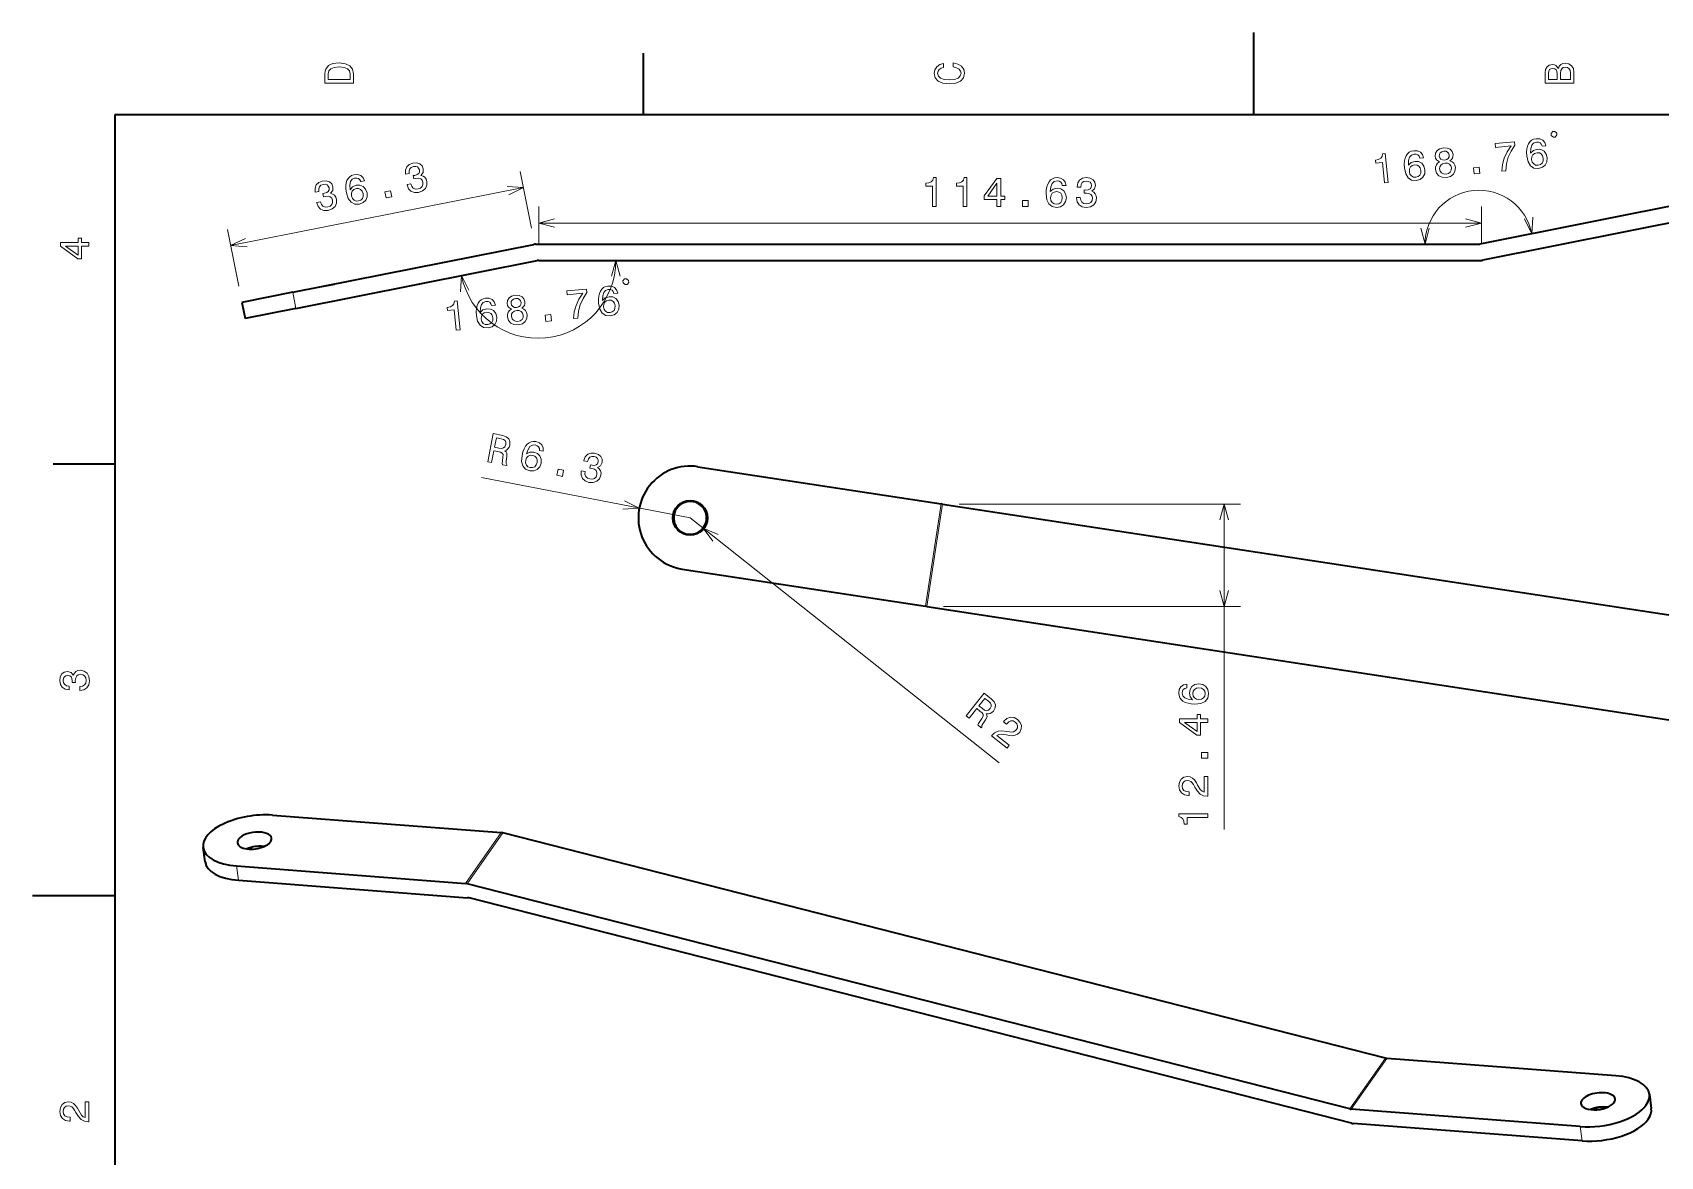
# Model space of a CAD drawing. Extents: x 0 to 297, y 0 to 210.
# Drawn here: x 0 to 198, y 73.3 to 210 of the extents above; entities that cross this region are included whole.
import ezdxf

# ---------------------------------------------------------------- set-up
doc = ezdxf.new("R2010")
doc.units = 0

msp = doc.modelspace()

# ---------------------------------------------------------------- linework, layer by layer
at = {"color": 7, "lineweight": 35, "ltscale": 0.25}
for p, q in [((148.5, 200), (148.5, 210)), ((10, 105), (0, 105))]:
    msp.add_line(p, q, dxfattribs=at)
at = {"color": 7, "lineweight": 35, "ltscale": 0.1875}
for p, q in [((74.300003, 200), (74.300003, 207.5)), ((10, 157.5), (2.5, 157.5))]:
    msp.add_line(p, q, dxfattribs=at)
at = {"color": 7, "lineweight": 35}
for p, q in [((287, 200), (10, 200)), ((10, 200), (10, 10)), ((205.311096, 190.103424), (175.983459, 184.273102)), ((205.70105, 188.141815), (176.373413, 182.311493)), ((31.63974, 178.404358), (60.967407, 184.234711)), ((61.162354, 184.253906), (175.788452, 184.253906)), ((32.029694, 176.442749), (61.357361, 182.273102)), ((61.552307, 182.292297), (176.178467, 182.292297)), ((80.914566, 157.193359), (110.473236, 152.677979)), ((110.665985, 152.64856), (221.802811, 135.671509)), ((79.011887, 144.737793), (108.570572, 140.222534)), ((108.763306, 140.192993), (219.900131, 123.216064)), ((29.160355, 114.803101), (57.00161, 112.679443)), ((164.515411, 85.249756), (57.185432, 112.648926)), ((24.813889, 108.625122), (52.655144, 106.501465)), ((25.051064, 106.887817), (52.892319, 104.76416)), ((160.168945, 79.071777), (52.83897, 106.470947)), ((160.406113, 77.334595), (53.076145, 104.733643)), ((192.540497, 83.095581), (164.699234, 85.219238)), ((188.194031, 76.917725), (160.352768, 79.04126)), ((188.431198, 75.18042), (160.589935, 77.303955))]:
    msp.add_line(p, q, dxfattribs=at)
at = {"color": 7, "lineweight": 13, "ltscale": 0.17593}
msp.add_line((60.67395, 186.215515), (59.301819, 193.117645), dxfattribs=at)
at = {"color": 7, "lineweight": 13}
for p, q in [((24.088501, 184.078094), (59.691772, 191.156036)), ((61.552307, 186.830078), (176.178467, 186.830078)), ((79.963226, 150.965576), (54.592789, 155.890747)), ((112.665985, 152.64856), (146.905167, 152.64856)), ((144.905167, 113.079712), (144.905167, 152.64856)), ((79.963226, 150.965576), (117.522232, 121.18042)), ((110.763306, 140.192993), (146.905167, 140.192993))]:
    msp.add_line(p, q, dxfattribs=at)
at = {"color": 7, "lineweight": 13, "ltscale": 0.113445}
for p, q in [((61.552307, 184.292297), (61.552307, 188.830078)), ((176.178467, 184.292297), (176.178467, 188.830078))]:
    msp.add_line(p, q, dxfattribs=at)
at = {"color": 7, "lineweight": 13, "ltscale": 0.175931}
msp.add_line((25.070679, 179.137573), (23.698547, 186.039734), dxfattribs=at)
at = {"color": 7, "lineweight": 35, "ltscale": 0.1575}
for p, q in [((31.63974, 178.404358), (25.460663, 177.175964)), ((32.029694, 176.442749), (25.850616, 175.214355))]:
    msp.add_line(p, q, dxfattribs=at)
at = {"color": 7, "lineweight": 13, "ltscale": 0.05}
msp.add_line((31.63974, 178.404358), (32.029694, 176.442749), dxfattribs=at)
at = {"color": 7, "lineweight": 35, "ltscale": 0.050328}
msp.add_line((34.727112, 179.018127), (36.701599, 179.410675), dxfattribs=at)
at = {"color": 7, "lineweight": 35, "ltscale": 0.05}
msp.add_line((25.460663, 177.175964), (25.850616, 175.214355), dxfattribs=at)
at = {"color": 7, "lineweight": 13, "ltscale": 0.314998}
msp.add_line((108.570572, 140.222534), (110.473236, 152.677979), dxfattribs=at)
at = {"color": 7, "lineweight": 13, "ltscale": 0.315001}
msp.add_line((108.763306, 140.192993), (110.665985, 152.64856), dxfattribs=at)
at = {"color": 7, "lineweight": 35, "ltscale": 0.004875}
for p, q in [((110.665985, 152.64856), (110.473236, 152.677979)), ((108.763306, 140.192993), (108.570572, 140.222534))]:
    msp.add_line(p, q, dxfattribs=at)
at = {"color": 7, "lineweight": 35, "ltscale": 0.043835}
for p, q in [((20.982185, 109.124756), (20.74501, 110.862061)), ((196.609375, 80.858765), (196.846527, 79.12146))]:
    msp.add_line(p, q, dxfattribs=at)
at = {"color": 7, "lineweight": 13, "ltscale": 0.188844}
for p, q in [((57.00161, 112.679443), (52.655144, 106.501465)), ((57.185432, 112.648926), (52.83897, 106.470947)), ((164.515411, 85.249756), (160.168945, 79.071777)), ((164.699234, 85.219238), (160.352768, 79.04126))]:
    msp.add_line(p, q, dxfattribs=at)
at = {"color": 7, "lineweight": 13, "ltscale": 0.043835}
for p, q in [((25.051064, 106.887817), (24.813889, 108.625122)), ((188.431198, 75.18042), (188.194031, 76.917725))]:
    msp.add_line(p, q, dxfattribs=at)
at = {"color": 7, "lineweight": 13}
for points in [[(35.533215, 204.994965), (35.533215, 203.829971), (39.033215, 203.829971), (39.033215, 204.994965), (38.922264, 205.544678), (38.584366, 205.953171), (38.034657, 206.205338), (37.283215, 206.296112), (36.516644, 206.215424), (36.21405, 206.114563), (35.971977, 205.973343), (35.644165, 205.56485), (35.563473, 205.297562)], [(111.93206, 205.817017), (112.35569, 205.716141), (112.658287, 205.549713), (112.844887, 205.317734), (112.905403, 205.045395), (112.814629, 204.71759), (112.54229, 204.460388), (112.098488, 204.28891), (111.483215, 204.233429), (110.872986, 204.28891), (110.424141, 204.455338), (110.151802, 204.71254), (110.055984, 205.045395), (110.106415, 205.287476), (110.247627, 205.494247), (110.474571, 205.655624), (110.787247, 205.766571), (110.787247, 206.245682), (110.308144, 206.094391), (109.94503, 205.832138), (109.718086, 205.474075), (109.637398, 205.045395), (109.763474, 204.510818), (110.116501, 204.10231), (110.696472, 203.840057), (111.483215, 203.749283), (112.269958, 203.840057), (112.84993, 204.10231), (113.208, 204.510818), (113.329041, 205.045395), (113.233215, 205.51442), (112.965927, 205.892654), (112.527161, 206.159943), (111.93206, 206.301163)], [(185.542007, 205.630417), (185.249496, 205.983429), (185.052811, 206.074219), (184.81073, 206.104477), (184.432495, 206.03891), (184.160156, 205.842224), (183.993729, 205.524506), (183.933212, 205.080704), (183.933212, 203.835022), (187.433212, 203.835022), (187.433212, 205.151306), (187.36261, 205.620331), (187.155838, 205.968307), (186.828018, 206.185165), (186.384216, 206.260818), (186.08667, 206.215424), (185.839554, 206.094391), (185.65799, 205.897705)], [(35.951801, 204.959656), (36.027451, 205.342941), (36.259438, 205.605194), (36.672985, 205.761536), (37.283215, 205.811966), (37.873272, 205.756485), (38.286816, 205.600143), (38.533936, 205.332855), (38.614628, 204.959656), (38.614628, 204.298996), (35.951801, 204.298996)], [(185.385666, 204.984879), (185.385666, 204.298996), (184.351807, 204.298996), (184.351807, 205.025223), (184.382065, 205.297562), (184.472839, 205.489197), (184.629181, 205.605194), (184.86116, 205.645538), (185.093155, 205.600143), (185.254532, 205.479111), (185.355408, 205.272339)], [(187.014618, 205.095825), (187.014618, 204.298996), (185.809296, 204.298996), (185.809296, 205.050446), (185.844589, 205.368164), (185.9505, 205.595108), (186.132065, 205.731277), (186.394302, 205.776657), (186.671692, 205.731277), (186.863327, 205.605194), (186.979324, 205.393372)], [(184.930786, 197.263153), (185.162964, 197.286011), (185.372314, 197.541077), (185.349487, 197.773285), (185.094421, 197.982635), (184.862183, 197.959778), (184.652832, 197.704712), (184.675659, 197.472504)], [(178.650635, 193.128052), (179.157593, 193.177948), (179.241699, 194.022369), (179.456726, 194.823944), (179.797607, 195.582184), (180.268433, 196.307587), (180.227417, 196.724152), (177.838379, 196.488983), (177.883362, 196.032257), (179.790588, 196.220001), (179.305176, 195.488098), (178.958252, 194.73941), (178.741272, 193.957916)], [(184.020447, 196.225891), (183.885071, 196.623047), (183.634583, 196.902466), (183.274536, 197.05957), (182.826416, 197.08136), (182.533752, 197.017059), (182.28717, 196.896515), (182.07666, 196.718689), (181.907654, 196.479065), (181.784302, 196.188202), (181.70697, 195.841064), (181.67572, 195.437653), (181.699585, 194.988983), (181.850098, 194.28421), (182.146912, 193.791473), (182.574036, 193.519318), (183.126465, 193.467285), (183.60437, 193.60553), (183.952576, 193.877991), (184.156921, 194.273102), (184.195801, 194.753296), (184.063538, 195.22168), (183.796631, 195.565338), (183.417542, 195.761139), (182.967957, 195.797974), (182.501038, 195.650665), (182.172852, 195.329498), (182.193787, 195.889008), (182.315369, 196.3013), (182.538086, 196.561401), (182.87146, 196.675293), (183.126343, 196.659851), (183.327454, 196.573242), (183.470215, 196.409912), (183.558716, 196.18045)], [(45.535767, 191.501862), (45.542664, 191.467255), (45.716187, 191.008118), (46.01947, 190.698212), (46.430725, 190.543427), (46.93219, 190.555695), (47.429932, 190.742065), (47.772461, 191.036407), (47.950928, 191.431824), (47.951477, 191.894714), (47.853882, 192.17868), (47.697876, 192.39447), (47.483398, 192.542084), (47.219421, 192.628448), (47.487854, 192.959473), (47.51709, 193.407471), (47.36615, 193.778564), (47.095459, 194.028107), (46.71283, 194.142303), (46.225159, 194.112183), (45.795715, 193.94455), (45.497681, 193.659058), (45.343933, 193.268555), (45.361206, 192.793793), (45.368103, 192.759155), (45.808289, 192.84668), (45.784973, 193.171112), (45.868347, 193.424225), (46.048523, 193.604034), (46.330566, 193.711487), (46.595642, 193.723053), (46.80426, 193.656555), (46.951416, 193.510986), (47.041199, 193.292297), (47.044861, 193.041077), (46.958618, 192.854248), (46.770508, 192.71402), (46.494446, 192.628296), (46.300598, 192.594879), (46.378235, 192.204132), (46.618652, 192.262207), (46.939148, 192.279633), (47.195251, 192.207123), (47.37207, 192.041748), (47.47168, 191.799316), (47.474304, 191.501617), (47.373169, 191.260406), (47.17218, 191.081604), (46.879272, 190.977112), (46.5578, 190.96463), (46.300781, 191.06778), (46.110168, 191.276703), (45.990845, 191.592346)], [(164.38562, 191.723846), (164.842346, 191.768799), (164.497009, 195.277039), (164.155762, 195.243469), (164.09552, 194.928406), (163.93512, 194.704834), (163.670898, 194.55722), (163.293457, 194.479523), (163.328491, 194.123169), (164.141602, 194.203217)], [(169.148132, 194.761902), (169.012756, 195.159058), (168.762268, 195.438477), (168.402222, 195.595581), (167.954102, 195.617371), (167.661438, 195.55307), (167.414856, 195.432526), (167.204346, 195.2547), (167.035339, 195.015076), (166.911987, 194.724213), (166.834656, 194.377075), (166.803406, 193.973663), (166.827271, 193.524994), (166.977783, 192.820221), (167.274597, 192.327484), (167.701721, 192.055328), (168.25415, 192.003296), (168.732056, 192.141541), (169.080261, 192.414001), (169.284607, 192.809113), (169.323486, 193.289307), (169.191223, 193.75769), (168.924316, 194.101349), (168.545227, 194.29715), (168.095642, 194.333984), (167.628723, 194.186676), (167.300537, 193.865509), (167.321472, 194.425018), (167.443054, 194.837311), (167.665771, 195.097412), (167.999146, 195.211304), (168.254028, 195.195862), (168.455139, 195.109253), (168.5979, 194.945923), (168.686401, 194.716461)], [(171.10498, 194.280548), (170.862854, 194.114838), (170.706482, 193.901794), (170.6203, 193.644989), (170.614258, 193.345428), (170.738586, 192.906647), (171.00354, 192.583038), (171.401672, 192.399261), (171.921997, 192.364349), (172.420532, 192.499573), (172.775208, 192.757446), (172.971985, 193.126495), (173.013367, 193.581573), (172.944031, 193.873749), (172.814453, 194.109283), (172.614502, 194.287262), (172.349731, 194.403076), (172.538635, 194.543304), (172.662842, 194.722748), (172.728394, 194.931915), (172.734314, 195.180817), (172.618958, 195.529236), (172.379944, 195.794586), (172.020386, 195.946686), (171.566772, 195.972992), (171.122009, 195.858246), (170.799011, 195.638947), (170.611328, 195.331635), (170.571106, 194.967865), (170.620422, 194.724396), (170.725525, 194.532043)], [(171.05188, 194.97464), (171.070313, 195.199432), (171.17395, 195.381927), (171.354309, 195.506104), (171.606323, 195.571472), (171.861206, 195.556), (172.062317, 195.469391), (172.199585, 195.310608), (172.266479, 195.094208), (172.24353, 194.863922), (172.140381, 194.676392), (171.960999, 194.542175), (171.713501, 194.48233), (171.453613, 194.497314), (171.252014, 194.588959), (171.114258, 194.752747)], [(171.095093, 193.402893), (171.114136, 193.67334), (171.239868, 193.888428), (171.452881, 194.041138), (171.749573, 194.115967), (172.050171, 194.099945), (172.288879, 193.991669), (172.454163, 193.805237), (172.530518, 193.544189), (172.508545, 193.253174), (172.384216, 193.02301), (172.17218, 192.86026), (171.880493, 192.785919), (171.574951, 192.801453), (171.335266, 192.919769), (171.168457, 193.121246)], [(183.709473, 194.700348), (183.685364, 194.378723), (183.568542, 194.123962), (183.358521, 193.941132), (183.082397, 193.863281), (182.781311, 193.884308), (182.540161, 194.01767), (182.370911, 194.244263), (182.294617, 194.556), (182.314148, 194.872131), (182.431458, 195.121857), (182.647522, 195.295135), (182.953247, 195.380981), (183.229736, 195.352448), (183.4599, 195.228149), (183.623596, 195.006073)], [(40.356567, 191.958282), (40.182983, 192.340271), (39.906311, 192.593781), (39.532593, 192.714874), (39.084534, 192.692657), (38.799561, 192.600006), (38.565979, 192.455872), (38.373901, 192.25827), (38.229187, 192.003265), (38.134888, 191.701721), (38.091919, 191.348663), (38.100403, 190.944153), (38.168091, 190.499969), (38.386902, 189.813324), (38.73053, 189.35202), (39.182251, 189.123016), (39.737122, 189.125336), (40.199219, 189.309784), (40.519043, 189.615021), (40.683716, 190.028259), (40.675354, 190.509949), (40.497864, 190.963135), (40.198547, 191.278992), (39.802124, 191.436707), (39.351074, 191.429321), (38.900879, 191.236969), (38.605713, 190.885193), (38.571716, 191.444061), (38.652344, 191.866302), (38.848511, 192.146973), (39.169128, 192.292969), (39.424316, 192.302582), (39.632935, 192.236053), (39.791016, 192.087524), (39.90155, 191.867828)], [(109.43457, 188.830078), (109.893494, 188.830078), (109.893494, 192.355286), (109.550537, 192.355286), (109.459778, 192.047668), (109.278198, 191.840881), (109.000854, 191.719849), (108.617554, 191.679504), (108.617554, 191.321442), (109.43457, 191.321442)], [(113.170593, 188.830078), (113.629517, 188.830078), (113.629517, 192.355286), (113.28656, 192.355286), (113.195801, 192.047668), (113.014221, 191.840881), (112.736877, 191.719849), (112.353577, 191.679504), (112.353577, 191.321442), (113.170593, 191.321442)], [(117.27478, 188.830078), (117.728638, 188.830078), (117.728638, 189.69751), (118.227905, 189.69751), (118.227905, 190.100983), (117.728638, 190.100983), (117.728638, 192.254425), (117.269714, 192.254425), (115.736572, 190.141327), (115.736572, 189.69751), (117.27478, 189.69751)], [(125.67981, 191.386993), (125.583984, 191.795502), (125.362061, 192.098083), (125.019165, 192.289734), (124.575317, 192.355286), (124.277771, 192.319977), (124.020569, 192.224182), (123.79364, 192.067841), (123.60199, 191.845917), (123.450684, 191.568542), (123.339722, 191.230652), (123.269165, 190.832245), (123.248962, 190.383392), (123.329651, 189.667267), (123.576782, 189.147797), (123.97522, 188.835114), (124.519836, 188.729218), (125.009033, 188.819977), (125.382263, 189.057037), (125.624329, 189.430237), (125.710083, 189.904297), (125.624329, 190.383392), (125.392334, 190.751556), (125.034241, 190.983551), (124.590454, 191.06424), (124.111328, 190.963348), (123.753296, 190.675903), (123.828918, 191.230652), (123.990295, 191.629059), (124.237427, 191.866089), (124.580383, 191.946808), (124.83252, 191.906433), (125.02417, 191.800537), (125.150269, 191.624023), (125.21582, 191.386993)], [(126.93457, 189.929504), (126.93457, 189.894196), (127.015259, 189.410034), (127.252258, 189.046936), (127.625488, 188.814941), (128.11969, 188.729218), (128.644226, 188.814941), (129.037598, 189.036865), (129.289734, 189.389862), (129.380493, 189.843781), (129.340149, 190.141327), (129.229248, 190.383392), (129.047668, 190.569977), (128.805603, 190.706146), (129.133423, 190.978485), (129.24939, 191.412201), (129.173767, 191.805573), (128.956909, 192.103119), (128.603882, 192.289734), (128.11969, 192.355286), (127.665833, 192.274597), (127.317871, 192.052704), (127.090881, 191.699677), (127.015259, 191.230652), (127.015259, 191.195343), (127.464111, 191.195343), (127.504456, 191.518127), (127.635559, 191.750122), (127.847351, 191.891327), (128.144958, 191.941742), (128.407166, 191.901398), (128.598816, 191.795502), (128.714844, 191.624023), (128.760193, 191.392029), (128.714844, 191.144928), (128.59375, 190.978485), (128.381958, 190.877625), (128.094482, 190.847382), (127.897827, 190.852417), (127.897827, 190.45401), (128.144958, 190.464081), (128.462646, 190.418701), (128.699707, 190.297668), (128.840881, 190.100983), (128.891357, 189.843781), (128.835876, 189.55127), (128.689575, 189.334412), (128.457642, 189.198242), (128.149963, 189.152832), (127.832275, 189.203278), (127.600281, 189.354584), (127.453979, 189.596649), (127.39856, 189.929504)], [(168.837158, 193.236359), (168.813049, 192.914734), (168.696228, 192.659973), (168.486206, 192.477142), (168.210083, 192.399292), (167.908997, 192.420319), (167.667847, 192.55368), (167.498596, 192.780273), (167.422302, 193.09201), (167.441833, 193.408142), (167.559143, 193.657867), (167.775208, 193.831146), (168.080933, 193.916992), (168.357422, 193.888458), (168.587585, 193.76416), (168.751282, 193.542084)], [(175.283936, 192.796631), (175.976501, 192.864807), (175.902893, 193.61264), (175.210266, 193.544464)], [(34.542847, 189.316498), (34.549744, 189.281891), (34.723267, 188.822754), (35.02655, 188.512848), (35.437805, 188.358063), (35.93927, 188.370331), (36.437012, 188.556702), (36.779541, 188.851044), (36.958008, 189.24646), (36.958557, 189.709351), (36.860962, 189.993317), (36.704956, 190.209106), (36.490479, 190.35672), (36.226501, 190.443085), (36.494934, 190.774109), (36.52417, 191.222107), (36.37323, 191.593201), (36.102539, 191.842743), (35.71991, 191.95694), (35.232239, 191.926819), (34.802795, 191.759186), (34.504761, 191.473694), (34.351013, 191.083191), (34.368286, 190.608429), (34.375183, 190.573792), (34.815369, 190.661316), (34.792053, 190.985748), (34.875427, 191.238861), (35.055603, 191.418671), (35.337646, 191.526123), (35.602722, 191.537689), (35.81134, 191.471191), (35.958496, 191.325623), (36.048279, 191.106934), (36.051941, 190.855713), (35.965698, 190.668884), (35.777588, 190.528656), (35.501526, 190.442932), (35.307678, 190.409515), (35.385315, 190.018768), (35.625732, 190.076843), (35.946228, 190.094269), (36.202332, 190.021759), (36.37915, 189.856384), (36.47876, 189.613953), (36.481384, 189.316254), (36.380249, 189.075043), (36.17926, 188.89624), (35.886353, 188.791748), (35.56488, 188.779266), (35.307861, 188.882416), (35.117249, 189.091339), (34.997925, 189.406982)], [(40.196533, 190.409607), (40.204102, 190.087158), (40.112793, 189.822205), (39.921692, 189.619659), (39.654541, 189.515137), (39.352844, 189.506592), (39.099792, 189.615662), (38.909119, 189.824585), (38.802673, 190.12735), (38.791138, 190.443878), (38.883423, 190.703888), (39.081482, 190.897522), (39.377319, 191.012878), (39.655273, 191.011566), (39.896484, 190.910431), (40.081177, 190.705475)], [(42.991028, 189.875061), (43.673645, 190.010742), (43.5271, 190.747772), (42.844482, 190.612061)], [(116.160217, 190.100983), (117.27478, 191.669403), (117.27478, 190.100983)], [(125.220886, 189.899231), (125.165405, 189.581512), (125.02417, 189.339447), (124.797241, 189.17807), (124.514832, 189.127625), (124.217285, 189.17807), (123.990295, 189.334412), (123.844055, 189.576477), (123.798706, 189.894196), (123.849121, 190.206879), (123.990295, 190.443909), (124.22229, 190.595215), (124.534973, 190.650696), (124.807312, 190.595215), (125.02417, 190.448944), (125.165405, 190.211914)], [(120.385437, 188.830078), (121.08136, 188.830078), (121.08136, 189.581512), (120.385437, 189.581512)], [(6.833213, 184.02739), (6.833213, 184.481277), (5.965778, 184.481277), (5.965778, 184.98056), (5.56232, 184.98056), (5.56232, 184.481277), (3.408862, 184.481277), (3.408862, 184.022339), (5.521974, 182.489197), (5.965778, 182.489197), (5.965778, 184.02739)], [(5.56232, 182.912827), (3.993876, 184.02739), (5.56232, 184.02739)], [(65.789001, 175.203156), (66.295959, 175.253052), (66.380066, 176.097473), (66.595093, 176.899048), (66.935974, 177.657288), (67.406799, 178.38269), (67.365784, 178.799255), (64.976746, 178.564087), (65.021729, 178.107361), (66.928955, 178.295105), (66.443542, 177.563202), (66.096619, 176.814514), (65.879639, 176.03302)], [(71.158813, 178.300995), (71.023438, 178.698151), (70.772949, 178.97757), (70.412903, 179.134674), (69.964783, 179.156464), (69.672119, 179.092163), (69.425537, 178.971619), (69.215027, 178.793793), (69.046021, 178.554169), (68.922668, 178.263306), (68.845337, 177.916168), (68.814087, 177.512756), (68.837952, 177.064087), (68.988464, 176.359314), (69.285278, 175.866577), (69.712402, 175.594421), (70.264832, 175.542389), (70.742737, 175.680634), (71.090942, 175.953094), (71.295288, 176.348206), (71.334167, 176.8284), (71.201904, 177.296783), (70.934998, 177.640442), (70.555908, 177.836243), (70.106323, 177.873077), (69.639404, 177.725769), (69.311218, 177.404602), (69.332153, 177.964111), (69.453735, 178.376404), (69.676453, 178.636505), (70.009827, 178.750397), (70.264709, 178.734955), (70.46582, 178.648346), (70.608582, 178.485016), (70.697083, 178.255554)], [(72.069092, 179.338257), (72.30127, 179.361115), (72.51062, 179.61618), (72.487793, 179.848389), (72.232727, 180.057739), (72.000488, 180.034882), (71.791138, 179.779816), (71.813965, 179.547607)], [(51.523987, 173.79895), (51.980713, 173.843903), (51.635376, 177.352142), (51.294128, 177.318573), (51.233887, 177.00351), (51.073486, 176.779938), (50.809265, 176.632324), (50.431824, 176.554626), (50.466858, 176.198273), (51.279968, 176.27832)], [(56.286499, 176.837006), (56.151123, 177.234161), (55.900635, 177.51358), (55.540588, 177.670685), (55.092468, 177.692474), (54.799805, 177.628174), (54.553223, 177.507629), (54.342712, 177.329803), (54.173706, 177.090179), (54.050354, 176.799316), (53.973022, 176.452179), (53.941772, 176.048767), (53.965637, 175.600098), (54.11615, 174.895325), (54.412964, 174.402588), (54.840088, 174.130432), (55.392517, 174.0784), (55.870422, 174.216644), (56.218628, 174.489105), (56.422974, 174.884216), (56.461853, 175.36441), (56.32959, 175.832794), (56.062683, 176.176453), (55.683594, 176.372253), (55.234009, 176.409088), (54.76709, 176.26178), (54.438904, 175.940613), (54.459839, 176.500122), (54.581421, 176.912415), (54.804138, 177.172516), (55.137512, 177.286407), (55.392395, 177.270966), (55.593506, 177.184357), (55.736267, 177.021027), (55.824768, 176.791565)], [(58.243347, 176.355652), (58.001221, 176.189941), (57.844849, 175.976898), (57.758667, 175.720093), (57.752625, 175.420532), (57.876953, 174.98175), (58.141907, 174.658142), (58.540039, 174.474365), (59.060364, 174.439453), (59.558899, 174.574677), (59.913574, 174.83255), (60.110352, 175.201599), (60.151733, 175.656677), (60.082397, 175.948853), (59.95282, 176.184387), (59.752869, 176.362366), (59.488098, 176.47818), (59.677002, 176.618408), (59.801208, 176.797852), (59.86676, 177.007019), (59.872681, 177.25592), (59.757324, 177.60434), (59.518311, 177.86969), (59.158752, 178.02179), (58.705139, 178.048096), (58.260376, 177.93335), (57.937378, 177.71405), (57.749695, 177.406738), (57.709473, 177.042969), (57.758789, 176.7995), (57.863892, 176.607147)], [(58.190247, 177.049744), (58.208679, 177.274536), (58.312317, 177.457031), (58.492676, 177.581207), (58.74469, 177.646576), (58.999573, 177.631104), (59.200684, 177.544495), (59.337952, 177.385712), (59.404846, 177.169312), (59.381897, 176.939026), (59.278748, 176.751495), (59.099365, 176.617279), (58.851868, 176.557434), (58.59198, 176.572418), (58.390381, 176.664063), (58.252625, 176.82785)], [(58.233459, 175.477997), (58.252502, 175.748444), (58.378235, 175.963531), (58.591248, 176.116241), (58.887939, 176.191071), (59.188538, 176.175049), (59.427246, 176.066772), (59.592529, 175.880341), (59.668884, 175.619293), (59.646912, 175.328278), (59.522583, 175.098114), (59.310547, 174.935364), (59.01886, 174.861023), (58.713318, 174.876556), (58.473633, 174.994873), (58.306824, 175.19635)], [(70.847839, 176.775452), (70.82373, 176.453827), (70.706909, 176.199066), (70.496887, 176.016235), (70.220764, 175.938385), (69.919678, 175.959412), (69.678528, 176.092773), (69.509277, 176.319366), (69.432983, 176.631104), (69.452515, 176.947235), (69.569824, 177.19696), (69.785889, 177.370239), (70.091614, 177.456085), (70.368103, 177.427551), (70.598267, 177.303253), (70.761963, 177.081177)], [(55.975525, 175.311462), (55.951416, 174.989838), (55.834595, 174.735077), (55.624573, 174.552246), (55.34845, 174.474396), (55.047363, 174.495422), (54.806213, 174.628784), (54.636963, 174.855377), (54.560669, 175.167114), (54.5802, 175.483246), (54.69751, 175.732971), (54.913574, 175.90625), (55.219299, 175.992096), (55.495789, 175.963562), (55.725952, 175.839264), (55.889648, 175.617188)], [(62.422302, 174.871735), (63.114868, 174.939911), (63.04126, 175.687744), (62.348633, 175.619568)], [(55.360092, 157.779175), (55.820511, 157.689819), (56.102112, 159.140381), (56.572433, 159.049072), (56.916107, 158.966919), (57.120499, 158.855347), (57.207596, 158.668823), (57.200394, 158.367188), (57.138657, 157.916748), (57.111649, 157.618896), (57.137421, 157.434082), (57.657257, 157.333252), (57.675522, 157.427246), (57.588562, 157.588013), (57.598938, 157.853149), (57.671921, 158.414307), (57.667526, 158.841553), (57.578644, 158.992432), (57.418686, 159.121094), (57.640747, 159.206421), (57.813004, 159.352783), (57.944397, 159.553345), (58.025055, 159.809937), (58.036469, 160.239258), (57.898987, 160.5896), (57.608749, 160.841187), (57.175674, 160.992065), (56.0271, 161.214966)], [(56.965271, 160.596191), (57.26149, 160.507935), (57.456116, 160.372437), (57.556152, 160.173218), (57.547852, 159.892334), (57.442596, 159.614746), (57.275284, 159.467407), (57.030243, 159.422485), (56.713547, 159.458374), (56.183807, 159.561157), (56.405823, 160.704834)], [(62.101639, 159.075073), (62.085419, 159.494385), (61.925247, 159.833618), (61.625122, 160.087158), (61.20195, 160.236084), (60.903122, 160.258179), (60.63237, 160.213135), (60.379791, 160.102905), (60.149368, 159.921509), (59.947983, 159.678101), (59.774673, 159.367554), (59.62944, 158.989868), (59.524094, 158.553101), (59.466827, 157.834717), (59.610428, 157.27771), (59.94194, 156.894775), (60.456451, 156.687012), (60.953979, 156.682983), (61.365509, 156.844482), (61.674271, 157.164673), (61.84877, 157.61377), (61.855927, 158.100464), (61.698349, 158.505981), (61.391052, 158.802002), (60.970749, 158.96582), (60.481201, 158.95813), (60.074921, 158.744141), (60.254898, 159.274292), (60.489258, 159.634644), (60.777008, 159.820313), (61.129044, 159.834106), (61.368896, 159.74646), (61.53685, 159.605957), (61.626968, 159.408691), (61.646164, 159.163452)], [(61.367584, 157.702026), (61.252579, 157.400757), (61.067825, 157.189941), (60.814285, 157.074829), (60.52742, 157.079102), (60.244934, 157.185303), (60.051956, 157.38208), (59.954514, 157.647583), (59.970505, 157.96814), (60.079605, 158.265503), (60.263397, 158.471191), (60.519958, 158.575562), (60.837479, 158.570435), (61.094254, 158.464111), (61.279266, 158.279175), (61.372711, 158.019531)], [(66.723206, 156.693115), (66.716476, 156.658447), (66.703415, 156.167725), (66.866898, 155.766113), (67.189056, 155.467285), (67.657898, 155.28894), (68.189117, 155.273071), (68.617569, 155.416016), (68.932388, 155.714478), (69.108002, 156.142822), (69.125092, 156.442505), (69.062317, 156.701294), (68.919647, 156.919067), (68.707962, 157.098877), (69.08165, 157.303833), (69.278183, 157.707397), (69.278885, 158.108032), (69.122711, 158.441406), (68.811707, 158.691895), (68.348923, 158.848511), (67.887985, 158.855835), (67.504089, 158.704346), (67.21402, 158.401001), (67.050369, 157.954956), (67.043655, 157.920288), (67.484268, 157.834839), (67.585388, 158.143921), (67.758316, 158.34668), (67.993164, 158.444946), (68.294876, 158.437744), (68.544632, 158.348145), (68.71257, 158.207642), (68.793762, 158.017212), (68.794113, 157.780884), (68.702454, 157.546997), (68.551926, 157.406616), (68.324768, 157.348022), (68.036804, 157.373047), (67.844681, 157.415527), (67.768753, 157.024414), (68.01326, 156.987183), (68.316513, 156.88208), (68.526138, 156.71814), (68.627274, 156.498047), (68.627777, 156.235962), (68.517563, 155.959473), (68.332672, 155.774414), (68.078979, 155.684937), (67.768326, 155.698975), (67.466034, 155.809082), (67.267136, 156.001831), (67.169693, 156.267334), (67.178665, 156.604614)], [(63.752121, 156.149902), (64.435333, 156.017334), (64.578537, 156.755005), (63.895325, 156.887573)], [(5.73379, 129.979111), (5.769093, 129.979111), (6.253242, 130.059799), (6.616354, 130.296829), (6.848343, 130.670029), (6.934078, 131.164276), (6.848343, 131.688766), (6.626441, 132.082138), (6.273415, 132.334305), (5.819525, 132.425079), (5.521974, 132.384735), (5.279899, 132.273788), (5.0933, 132.092224), (4.957133, 131.850143), (4.684798, 132.177963), (4.251081, 132.293961), (3.857709, 132.218307), (3.560158, 132.00145), (3.373559, 131.648422), (3.307997, 131.164276), (3.388689, 130.710388), (3.610591, 130.362396), (3.963617, 130.135452), (4.432637, 130.059799), (4.46794, 130.059799), (4.46794, 130.508652), (4.145173, 130.548996), (3.913184, 130.680115), (3.771974, 130.891937), (3.721542, 131.189484), (3.761888, 131.451736), (3.867795, 131.643372), (4.039265, 131.759369), (4.271254, 131.804764), (4.518372, 131.759369), (4.684798, 131.638336), (4.785663, 131.426514), (4.815922, 131.139053), (4.810879, 130.942368), (5.209294, 130.942368), (5.199208, 131.189484), (5.244596, 131.507217), (5.365634, 131.744247), (5.56232, 131.885452), (5.819525, 131.935883), (6.112032, 131.880417), (6.328891, 131.734161), (6.465058, 131.502167), (6.510447, 131.194534), (6.460014, 130.876801), (6.308718, 130.644821), (6.066643, 130.498566), (5.73379, 130.443085)], [(140.348251, 130.752441), (139.939743, 130.656616), (139.637161, 130.434692), (139.445511, 130.091797), (139.379944, 129.647949), (139.415253, 129.350464), (139.511063, 129.093262), (139.667404, 128.866211), (139.889328, 128.674683), (140.166702, 128.523315), (140.504593, 128.412354), (140.903, 128.341797), (141.351852, 128.321655), (142.067978, 128.402344), (142.587448, 128.649414), (142.900131, 129.047852), (143.006027, 129.592529), (142.915268, 130.081665), (142.678207, 130.454834), (142.305008, 130.696899), (141.830948, 130.782715), (141.351852, 130.696899), (140.983688, 130.464966), (140.751694, 130.106934), (140.671005, 129.663086), (140.771896, 129.18396), (141.059341, 128.825928), (140.504593, 128.901611), (140.106186, 129.062988), (139.869156, 129.310059), (139.788437, 129.652954), (139.828812, 129.905151), (139.934708, 130.096802), (140.111221, 130.2229), (140.348251, 130.288452)], [(113.531998, 126.897339), (113.89949, 126.605835), (114.817642, 127.763672), (115.193039, 127.465942), (115.460251, 127.234741), (115.59024, 127.041504), (115.581665, 126.835938), (115.436295, 126.571533), (115.174026, 126.200195), (115.012863, 125.948242), (114.950592, 125.772339), (115.365509, 125.443237), (115.425049, 125.518433), (115.421906, 125.70105), (115.553238, 125.931641), (115.876541, 126.396118), (116.069458, 126.777344), (116.060059, 126.952148), (115.977341, 127.140137), (116.213745, 127.113525), (116.434052, 127.164063), (116.643066, 127.281616), (116.832855, 127.472168), (117.040756, 127.848022), (117.080124, 128.22229), (116.9384, 128.579224), (116.623505, 128.912598), (115.706741, 129.639648)], [(116.254395, 128.658203), (116.476639, 128.443359), (116.587021, 128.233521), (116.58403, 128.01062), (116.44725, 127.765137), (116.225983, 127.567261), (116.009613, 127.51355), (115.771439, 127.586548), (115.506821, 127.764282), (115.084015, 128.099487), (115.807877, 129.012329)], [(141.836014, 130.293457), (142.153732, 130.238037), (142.395798, 130.096802), (142.557175, 129.869873), (142.60762, 129.587402), (142.557175, 129.289917), (142.400833, 129.062988), (142.158768, 128.916748), (141.841049, 128.871338), (141.528366, 128.921753), (141.291336, 129.062988), (141.14003, 129.294922), (141.084549, 129.607666), (141.14003, 129.880005), (141.286301, 130.096802), (141.523331, 130.238037)], [(116.611359, 124.455322), (118.496231, 122.960571), (118.765732, 123.300415), (117.276001, 124.481812), (117.506271, 124.601685), (117.770737, 124.642944), (118.431839, 124.575684), (118.758987, 124.509399), (119.154541, 124.472412), (119.496933, 124.522705), (119.788513, 124.671265), (120.037979, 124.904663), (120.234024, 125.289917), (120.255127, 125.697998), (120.102234, 126.0896), (119.781754, 126.440308), (119.349136, 126.67395), (118.913391, 126.716919), (118.492645, 126.567871), (118.119186, 126.226807), (118.075317, 126.171509), (118.434906, 125.886353), (118.459976, 125.917969), (118.708633, 126.158447), (118.972, 126.271362), (119.242188, 126.263062), (119.501892, 126.12793), (119.699753, 125.906738), (119.791321, 125.673096), (119.779755, 125.431274), (119.665726, 125.206299), (119.493912, 125.046509), (119.296616, 124.951904), (119.063629, 124.917847), (118.795761, 124.937256), (118.462341, 124.995605), (117.880798, 125.057739), (117.401337, 125.013184), (116.988632, 124.825562), (116.620758, 124.467163)], [(142.905167, 126.083374), (142.905167, 126.537231), (142.037735, 126.537231), (142.037735, 127.036499), (141.634262, 127.036499), (141.634262, 126.537231), (139.48082, 126.537231), (139.48082, 126.078369), (141.593918, 124.545166), (142.037735, 124.545166), (142.037735, 126.083374)], [(141.634262, 124.96875), (140.065842, 126.083374), (141.634262, 126.083374)], [(142.905167, 121.721924), (142.905167, 122.417847), (142.153732, 122.417847), (142.153732, 121.721924)], [(142.905167, 117.103271), (142.905167, 119.508911), (142.471451, 119.508911), (142.471451, 117.607544), (142.234421, 117.713501), (142.037735, 117.89502), (141.679672, 118.454834), (141.528366, 118.752441), (141.311508, 119.085205), (141.059341, 119.322266), (140.761795, 119.458496), (140.423904, 119.508911), (140.000259, 119.423096), (139.667404, 119.186157), (139.455612, 118.822998), (139.379944, 118.354004), (139.465683, 117.869873), (139.702713, 117.501709), (140.080948, 117.264648), (140.580246, 117.18396), (140.650833, 117.18396), (140.650833, 117.642944), (140.610489, 117.642944), (140.267563, 117.688232), (140.015396, 117.824463), (139.854019, 118.04126), (139.798538, 118.328735), (139.848984, 118.621216), (139.975052, 118.838135), (140.171738, 118.97937), (140.418869, 119.029785), (140.650833, 118.994507), (140.847519, 118.898682), (141.018997, 118.737305), (141.170303, 118.515381), (141.33168, 118.217773), (141.644363, 117.723633), (141.977219, 117.37561), (142.380661, 117.168823), (142.89003, 117.103271)], [(142.905167, 114.506958), (142.905167, 114.96582), (139.379944, 114.96582), (139.379944, 114.622925), (139.687576, 114.532104), (139.894363, 114.350586), (140.015396, 114.073242), (140.05574, 113.689941), (140.413803, 113.689941), (140.413803, 114.506958)], [(6.833213, 77.519447), (6.833213, 79.925072), (6.399496, 79.925072), (6.399496, 78.023773), (6.162464, 78.129684), (5.965778, 78.311241), (5.607709, 78.871033), (5.456412, 79.168587), (5.239553, 79.501442), (4.987392, 79.738472), (4.689842, 79.874641), (4.351945, 79.925072), (3.928314, 79.839333), (3.595461, 79.602303), (3.383646, 79.239189), (3.307997, 78.770172), (3.393732, 78.286018), (3.630764, 77.91787), (4.009006, 77.680832), (4.508286, 77.600143), (4.578891, 77.600143), (4.578891, 78.059074), (4.538545, 78.059074), (4.195605, 78.104462), (3.943444, 78.240631), (3.782061, 78.457489), (3.726585, 78.744957), (3.777017, 79.03746), (3.903098, 79.254318), (4.099784, 79.395531), (4.346902, 79.445961), (4.578891, 79.41066), (4.775577, 79.314842), (4.947046, 79.153458), (5.098343, 78.931557), (5.259727, 78.634003), (5.572406, 78.139771), (5.90526, 77.791786), (6.308718, 77.585014), (6.818084, 77.519447)]]:
    msp.add_lwpolyline(points, close=True, dxfattribs=at)
for points in [[(57.897949, 190.271667), (59.691772, 191.156036), (57.696106, 191.287079)], [(63.484192, 187.347717), (61.552307, 186.830078), (63.484192, 186.312439)], [(168.808594, 186.18576), (169.326233, 184.253906), (169.843872, 186.18576)], [(174.246582, 186.312439), (176.178467, 186.830078), (174.246582, 187.347717)], [(181.437317, 187.326965), (182.321716, 185.533142), (182.452698, 187.528839)], [(25.882355, 184.962494), (24.088501, 184.078094), (26.084229, 183.947083)], [(71.451294, 180.360443), (70.933655, 182.292297), (70.416016, 180.360443)], [(53.040466, 178.650055), (52.156067, 180.443878), (52.025085, 178.448181)], [(71.783585, 152.026123), (73.778687, 152.166138), (71.980881, 153.04248)], [(145.422806, 150.716675), (144.905167, 152.64856), (144.387527, 150.716675)], [(83.365585, 148.928101), (81.530289, 149.7229), (82.722305, 148.116943)], [(144.387527, 142.124878), (144.905167, 140.192993), (145.422806, 142.124878)]]:
    msp.add_lwpolyline(points, dxfattribs=at)
at = {"color": 7, "lineweight": 35}
msp.add_circle((79.963226, 150.965576), 2.1, dxfattribs=at)
at = {"color": 7, "lineweight": 13}
for centre, radius, start, end in [((175.886902, 184.253906), 6.560701, 11.243811, 180.000009), ((61.453918, 182.292297), 9.479759, 191.243811, 0.00001)]:
    msp.add_arc(centre, radius, start, end, dxfattribs=at)
at = {"color": 7, "lineweight": 35}
for centre, radius, start, end in [((61.162354, 183.253906), 1, 90.000003, 101.243812), ((175.788452, 185.253906), 1, 269.999997, 281.243814), ((61.552307, 181.292297), 1, 90.000003, 101.243812), ((176.178467, 183.292297), 1, 269.999997, 281.243814), ((79.963226, 150.965576), 6.3, 81.314768, 261.31477), ((79.963226, 150.965576), 2, 19.050799, 199.0508), ((79.963226, 150.965576), 2, 199.0508, 19.050799)]:
    msp.add_arc(centre, radius, start, end, dxfattribs=at)
for centre, major_axis, ratio, start_param, end_param in [((26.987122, 111.714111), (6.242104, 0.852173), 0.481029, 1.1504144508, 3.1415697793), ((26.987122, 111.714111), (6.242104, 0.852173), 0.481029, 3.1415697793, 4.2920071043), ((26.987122, 111.714111), (2.080704, 0.284058), 0.481029, 2.8727966843, 3.1415802769), ((26.987122, 111.714111), (2.080704, 0.284058), 0.481029, 3.1415802769, 6.2831729305), ((26.987122, 111.714111), (2.080704, 0.284058), 0.481029, 6.2831729305, 9.1559819915), ((27.224297, 109.976807), (2.080704, 0.284058), 0.481029, 1.0508424798, 2.0907376899), ((27.224297, 109.976807), (2.080704, 0.284058), 0.481029, 1.6952577156, 2.090729619), ((27.224297, 109.976807), (2.080704, 0.284058), 0.481029, 1.0508427445, 1.6952577156), ((57.120197, 111.810791), (-0.817871, 0.575439), 0.800373, 5.1556709417, 5.3519124915), ((27.224297, 109.976807), (6.242104, 0.852173), 0.481029, 3.1415697793, 4.2920071043), ((52.773731, 105.632813), (-0.817871, 0.575439), 0.800373, 5.1556709417, 5.3519124915), ((53.010906, 103.895508), (-0.817871, 0.575439), 0.800373, 5.1556709417, 5.3519124915), ((164.580643, 86.087891), (-0.817871, 0.575439), 0.800373, 2.0140782881, 2.2103198379), ((190.367249, 80.006592), (-6.242104, -0.852173), 0.481029, 3.1415697793, 4.2920071043), ((190.367249, 80.006592), (-6.242104, -0.852173), 0.481029, 1.1504144508, 2.7212107776), ((190.367249, 80.006592), (-2.080704, -0.284058), 0.481029, 3.1415802769, 6.2831729305), ((190.367249, 80.006592), (-2.080704, -0.284058), 0.481029, 6.2831729305, 9.1559819915), ((190.604431, 78.269409), (-2.080704, -0.284058), 0.481029, 4.1924351427, 5.2323303341), ((190.604431, 78.269409), (1.981621, 0.270508), 0.481029, 1.0816610451, 2.0591187431), ((190.367249, 80.006592), (-2.080704, -0.284058), 0.481029, 2.8727966843, 3.1415802769), ((190.367249, 80.006592), (-6.242104, -0.852173), 0.481029, 2.7212107776, 3.1415697793), ((160.234192, 79.909912), (-0.817871, 0.575439), 0.800373, 2.0140782881, 2.2103198379), ((160.471344, 78.172607), (-0.817871, 0.575439), 0.800373, 2.0140782881, 2.2103198379), ((190.604431, 78.269409), (-6.242104, -0.852173), 0.481029, 1.1504144508, 2.7212107776), ((190.604431, 78.269409), (-6.242104, -0.852173), 0.481029, 2.7212107776, 3.1415697793)]:
    msp.add_ellipse(centre, major_axis=major_axis, ratio=ratio, start_param=start_param, end_param=end_param, dxfattribs=at)

doc.saveas('drawing.dxf')
